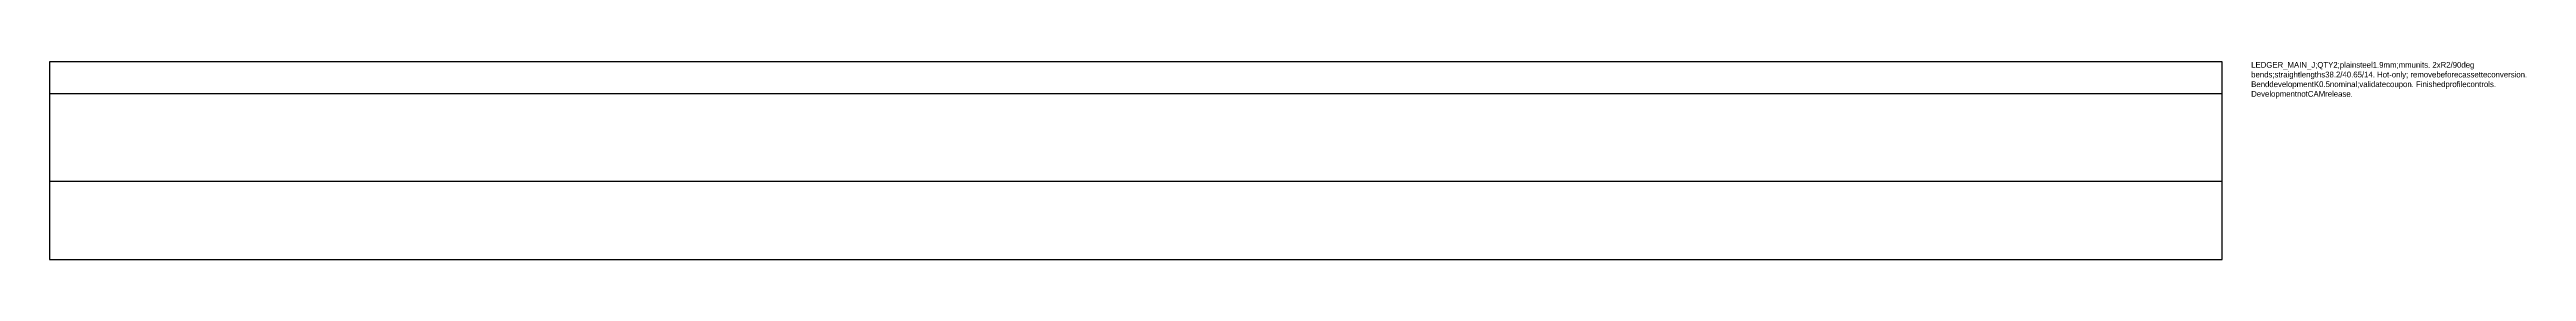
# Model space of a CAD drawing. Header units: millimetres. Extents: x 0 to 1277, y 0 to 102.
import ezdxf

# ---------------------------------------------------------------- set-up
doc = ezdxf.new("R2010")
doc.units = ezdxf.units.MM
for name, color, linetype in [('BEND_REFERENCE', 7, 'Continuous'), ('CUT_OUTER', 7, 'Continuous'), ('SHOP_NOTES', 7, 'Continuous')]:
    doc.layers.add(name, color=color, linetype=linetype)

msp = doc.modelspace()

# ---------------------------------------------------------------- linework, layer by layer
at = {"layer": 'BEND_REFERENCE'}
for p, q in [((0, 85.8), (1120, 85.8)), ((0, 40.5), (1120, 40.5))]:
    msp.add_line(p, q, dxfattribs=at)
at = {"layer": 'CUT_OUTER'}
msp.add_lwpolyline([(0, 0), (1120, 0), (1120, 102.1), (0, 102.1)], close=True, dxfattribs=at)

# ---------------------------------------------------------------- texts
at = {"layer": 'SHOP_NOTES', "insert": (1135, 102.1), "char_height": 3, "width": 160, "attachment_point": 1}
msp.add_mtext('LEDGER_MAIN_J;QTY2;plainsteel1.9mm;mmunits. 2xR2/90deg bends;straightlengths38.2/40.65/14. Hot-only; removebeforecassetteconversion. BenddevelopmentK0.5nominal;validatecoupon. Finishedprofilecontrols. DevelopmentnotCAMrelease.', dxfattribs=at)

doc.saveas('drawing.dxf')
